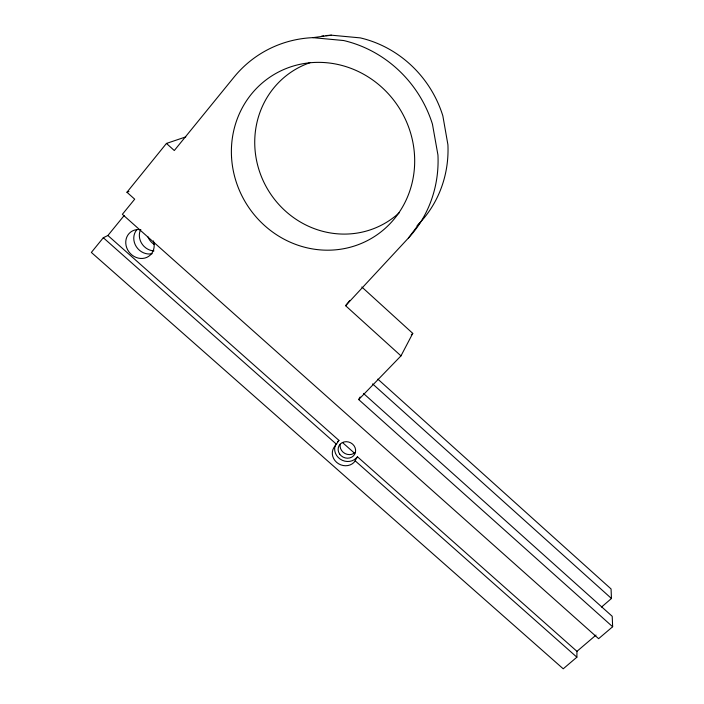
<?xml version="1.0" encoding="UTF-8"?>
<svg xmlns="http://www.w3.org/2000/svg" width="704" height="704" viewBox="0 0 704 704"><rect width="100%" height="100%" fill="white"/><g stroke="black" fill="none" stroke-linecap="round" stroke-linejoin="round"><path stroke-width="1.06" d="M124.124 215.591L107.897 235.497L103.312 237.732L91.353 252.437L563.226 668.8L576.875 657.184L576.963 651.341L596.024 635.078M107.897 235.497L338.932 440.378L335.271 445.826A12.593 11.422 26.7 0 0 336.582 462.299A12.593 11.422 26.7 0 0 353.998 462.405L357.491 456.817L576.963 651.341M185.794 136.902L166.452 143.431L126.949 192.254L134.693 199.179L122.382 214.306L598.62 638.678L612.647 626.745L358.688 399.564L400.981 355.872L412.764 333.379L361.83 287.003M358.688 399.564L360.166 396.986M400.981 355.872L345.611 305.712L408.373 238.093L420.033 222.605A111.276 105.785 60.1 0 0 447.92 144.76L442.851 115.878A111.276 105.785 60.1 0 0 360.272 37.884L331.487 35.2A111.276 105.785 60.1 0 0 326.005 35.596M345.611 305.712L349.633 300.643M417.05 225.826L420.033 222.605M411.259 334.937L412.764 333.379M337.559 441.786L338.932 440.378M357.491 456.817L356.136 458.181A12.478 11.334 26.7 0 1 340.155 459.087A12.478 11.334 26.7 0 1 335.834 444.136M601.524 607.05L611.459 598.488L611.063 588.958L377.819 379.104M126.949 192.254L128.92 191.444M166.452 143.431L174.293 150.533L234.01 77.158A119.187 112.772 58.2 0 1 312.831 37.646L331.487 35.2M312.831 37.646L343.675 40.533A119.187 112.772 58.2 0 1 432.441 124.142L437.95 155.047A119.187 112.772 58.2 0 1 408.373 238.093M342.417 442.473L354.746 453.402M103.312 237.732L336.653 444.409M355.388 461.006L576.875 657.184M363.449 393.413L612.207 616.299L612.647 626.745M372.61 383.9L611.459 598.488M355.326 452.25A8.844 8.043 26.7 0 1 344.986 453.508A8.844 8.043 26.7 0 1 340.234 444.277M154.405 244.561A14.423 12.989 50.3 0 1 147.91 236.782M152.178 253.686A14.863 13.323 49.9 0 1 136.365 246.761A14.863 13.323 49.9 0 1 136.646 229.953M153.974 250.914A14.678 13.182 50 0 1 140.386 230.111M153.454 240.926A15.127 13.534 49.6 0 1 142.71 258.43A15.127 13.534 49.6 0 1 125.77 243.338A15.127 13.534 49.6 0 1 140.897 229.742M321.622 36.124A111.276 105.785 60.1 0 1 323.814 35.834M399.485 212.52A89.003 84.603 60 0 1 267.925 189.737A89.003 84.603 60 0 1 309.857 62.744M339.627 454.036A8.914 8.096 26.7 0 0 354.746 454.133A8.914 8.096 26.7 0 0 346.262 441.681A8.914 8.096 26.7 0 0 339.627 454.036M231.537 157.071A95.322 90.191 58.1 0 0 373.402 237.204A95.322 90.191 58.1 0 0 364.17 74.545A95.322 90.191 58.1 0 0 231.537 157.071"/></g></svg>
